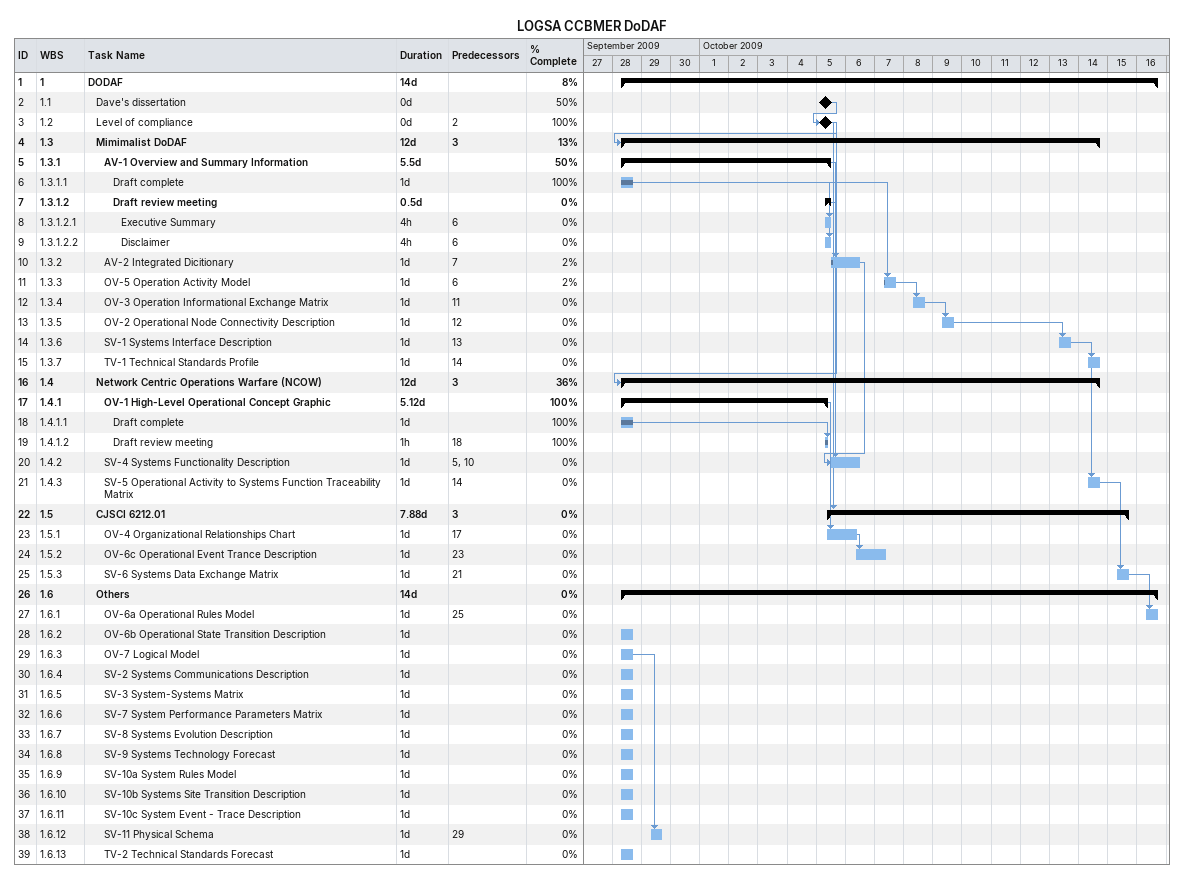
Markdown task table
LOGSA CCBMER DoDAF

| ID | WBS | Task | Duration | Start | Finish | Predecessors | % complete |
|---|---|---|---|---|---|---|---|
| 1 | 1 | **DODAF** | 14d | 2009-09-28 | 2009-10-16 |  | 8 |
| 2 | 1.1 | Dave's dissertation | 0d | 2009-10-05 | 2009-10-05 |  | 50 |
| 3 | 1.2 | Level of compliance | 0d | 2009-10-05 | 2009-10-05 | 2 | 100 |
| 4 | 1.3 | **Mimimalist DoDAF** | 12d | 2009-09-28 | 2009-10-14 | 3 | 13 |
| 5 | 1.3.1 | **AV-1 Overview and Summary Information** | 5.5d | 2009-09-28 | 2009-10-05 |  | 50 |
| 6 | 1.3.1.1 | Draft complete | 1d | 2009-09-28 | 2009-09-28 |  | 100 |
| 7 | 1.3.1.2 | **Draft review meeting** | 0.5d | 2009-10-05 | 2009-10-05 |  | 0 |
| 8 | 1.3.1.2.1 | Executive Summary | 4h | 2009-10-05 | 2009-10-05 | 6 | 0 |
| 9 | 1.3.1.2.2 | Disclaimer | 4h | 2009-10-05 | 2009-10-05 | 6 | 0 |
| 10 | 1.3.2 | AV-2 Integrated Dicitionary | 1d | 2009-10-05 | 2009-10-06 | 7 | 2 |
| 11 | 1.3.3 | OV-5 Operation Activity Model | 1d | 2009-10-07 | 2009-10-07 | 6 | 2 |
| 12 | 1.3.4 | OV-3 Operation Informational Exchange Matrix | 1d | 2009-10-08 | 2009-10-08 | 11 | 0 |
| 13 | 1.3.5 | OV-2 Operational Node Connectivity Description | 1d | 2009-10-09 | 2009-10-09 | 12 | 0 |
| 14 | 1.3.6 | SV-1 Systems Interface Description | 1d | 2009-10-13 | 2009-10-13 | 13 | 0 |
| 15 | 1.3.7 | TV-1 Technical Standards Profile | 1d | 2009-10-14 | 2009-10-14 | 14 | 0 |
| 16 | 1.4 | **Network Centric Operations Warfare (NCOW)** | 12d | 2009-09-28 | 2009-10-14 | 3 | 36 |
| 17 | 1.4.1 | **OV-1 High-Level Operational Concept Graphic** | 5.12d | 2009-09-28 | 2009-10-05 |  | 100 |
| 18 | 1.4.1.1 | Draft complete | 1d | 2009-09-28 | 2009-09-28 |  | 100 |
| 19 | 1.4.1.2 | Draft review meeting | 1h | 2009-10-05 | 2009-10-05 | 18 | 100 |
| 20 | 1.4.2 | SV-4 Systems Functionality Description | 1d | 2009-10-05 | 2009-10-06 | 5, 10 | 0 |
| 21 | 1.4.3 | SV-5 Operational Activity to Systems Function Traceability Matrix | 1d | 2009-10-14 | 2009-10-14 | 14 | 0 |
| 22 | 1.5 | **CJSCI 6212.01** | 7.88d | 2009-10-05 | 2009-10-15 | 3 | 0 |
| 23 | 1.5.1 | OV-4 Organizational Relationships Chart | 1d | 2009-10-05 | 2009-10-06 | 17 | 0 |
| 24 | 1.5.2 | OV-6c Operational Event Trance Description | 1d | 2009-10-06 | 2009-10-07 | 23 | 0 |
| 25 | 1.5.3 | SV-6 Systems Data Exchange Matrix | 1d | 2009-10-15 | 2009-10-15 | 21 | 0 |
| 26 | 1.6 | **Others** | 14d | 2009-09-28 | 2009-10-16 |  | 0 |
| 27 | 1.6.1 | OV-6a Operational Rules Model | 1d | 2009-10-16 | 2009-10-16 | 25 | 0 |
| 28 | 1.6.2 | OV-6b Operational State Transition Description | 1d | 2009-09-28 | 2009-09-28 |  | 0 |
| 29 | 1.6.3 | OV-7 Logical Model | 1d | 2009-09-28 | 2009-09-28 |  | 0 |
| 30 | 1.6.4 | SV-2 Systems Communications Description | 1d | 2009-09-28 | 2009-09-28 |  | 0 |
| 31 | 1.6.5 | SV-3 System-Systems Matrix | 1d | 2009-09-28 | 2009-09-28 |  | 0 |
| 32 | 1.6.6 | SV-7 System Performance Parameters Matrix | 1d | 2009-09-28 | 2009-09-28 |  | 0 |
| 33 | 1.6.7 | SV-8 Systems Evolution Description | 1d | 2009-09-28 | 2009-09-28 |  | 0 |
| 34 | 1.6.8 | SV-9 Systems Technology Forecast | 1d | 2009-09-28 | 2009-09-28 |  | 0 |
| 35 | 1.6.9 | SV-10a System Rules Model | 1d | 2009-09-28 | 2009-09-28 |  | 0 |
| 36 | 1.6.10 | SV-10b Systems Site Transition Description | 1d | 2009-09-28 | 2009-09-28 |  | 0 |
| 37 | 1.6.11 | SV-10c System Event - Trace Description | 1d | 2009-09-28 | 2009-09-28 |  | 0 |
| 38 | 1.6.12 | SV-11 Physical Schema | 1d | 2009-09-29 | 2009-09-29 | 29 | 0 |
| 39 | 1.6.13 | TV-2 Technical Standards Forecast | 1d | 2009-09-28 | 2009-09-28 |  | 0 |
